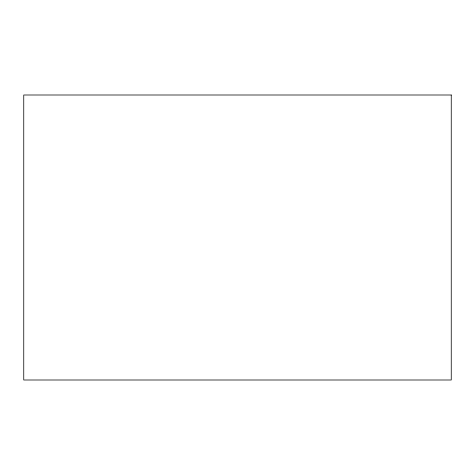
<?xml version="1.0" encoding="UTF-8"?>
<svg xmlns="http://www.w3.org/2000/svg" width="475" height="475" viewBox="0 0 475 475"><rect width="100%" height="100%" fill="white"/><g stroke="black" fill="none" stroke-linecap="round" stroke-linejoin="round"><path stroke-width="0.71" d="M451.25 95L23.75 95L23.75 380L451.25 380L451.25 95"/></g></svg>
